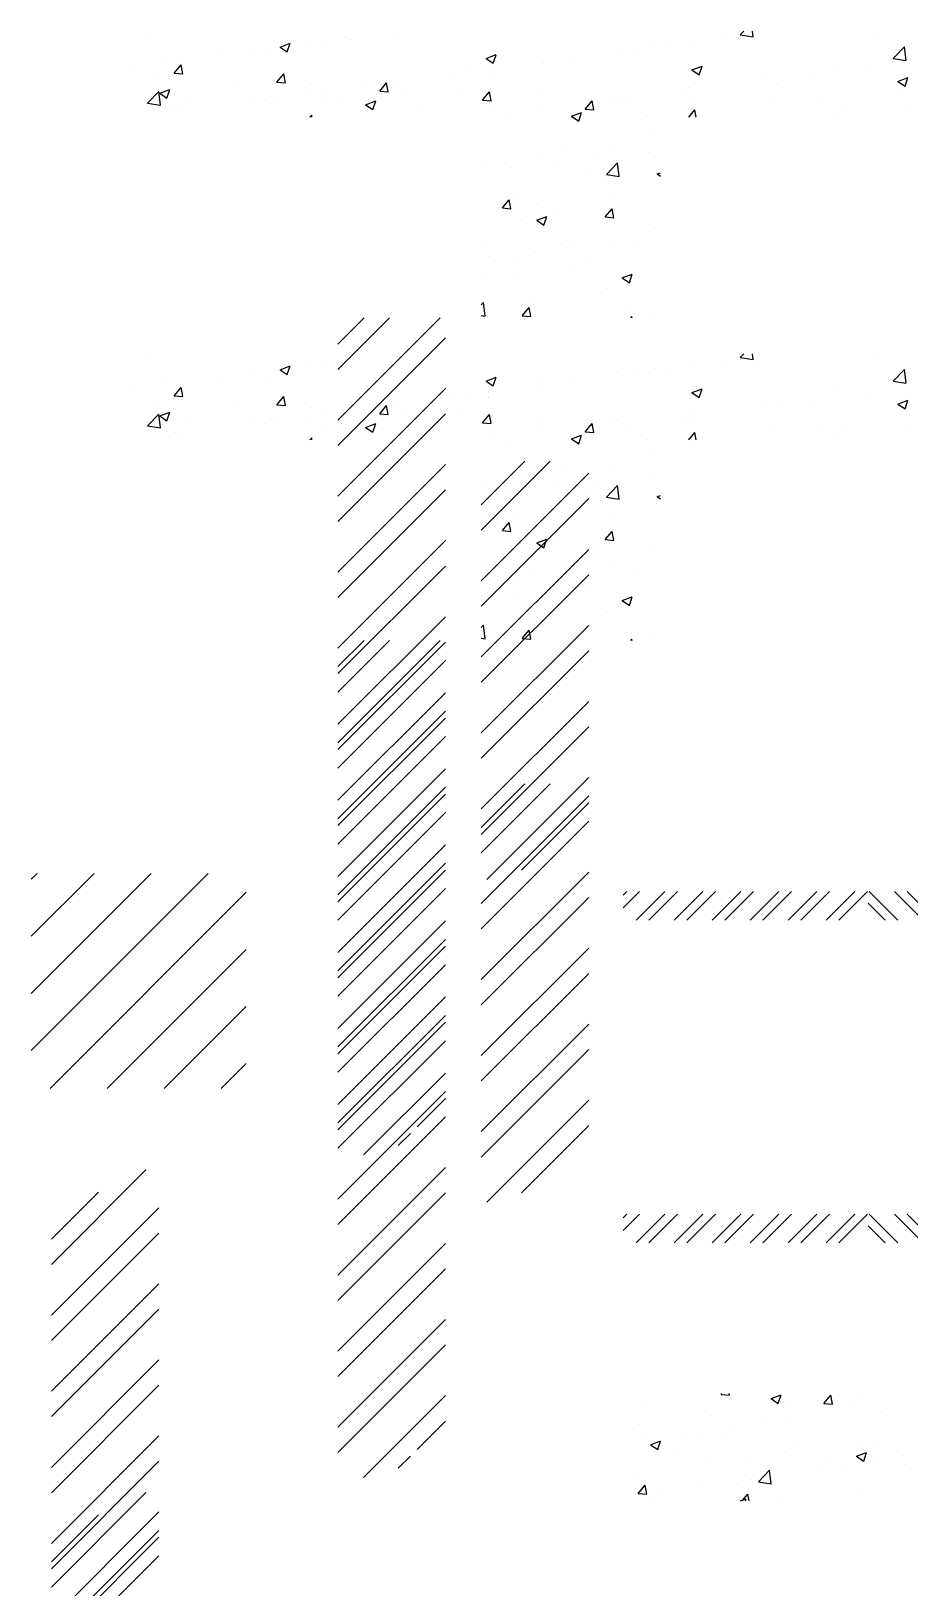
# Paper-space layout 'Layout1' of a CAD drawing. Extents: x -48985 to 14169573, y -18818 to 9731621.
# Drawn here: x 43177 to 49309, y 36562 to 47418 of the extents above; entities that cross this region are included whole.
import ezdxf

# ---------------------------------------------------------------- set-up
doc = ezdxf.new("R2010")
doc.units = 0
doc.header["$LTSCALE"] = 1000
doc.layers.get('0').update_dxf_attribs({"linetype": 'CONTINUOUS'})
doc.layers.add('DIM', color=2, linetype='CONTINUOUS')

# ---------------------------------------------------------------- blocks, each defined once
blk = doc.blocks.new('*X')
at = {"color": 0}
for p, q in [((51680.8, 51963.2), (51680.8, 51963.2)), ((53417.8, 51990), (53417.8, 51990)), ((55801.5, 51994.4), (55801.5, 51994.4)), ((55808, 51974.8), (55832.1, 52000)), ((55808, 51974.8), (55896.9, 51961)), ((55896.9, 51961), (55892.4, 52000)), ((56743.4, 51981.1), (56743.4, 51981.1)), ((52596.4, 51889), (52666.5, 51915.9)), ((52646.2, 51855.4), (52666.5, 51915.8)), ((52803.3, 51923.9), (52803.3, 51923.9)), ((52898.4, 51915.1), (52898.4, 51915.1)), ((53053.6, 51956.9), (53053.6, 51956.9)), ((53086.8, 51943.9), (53086.8, 51943.9)), ((55218.3, 51894.3), (55218.3, 51894.3)), ((55311.8, 51894.4), (55311.8, 51894.4)), ((55457, 51937), (55457, 51937)), ((55690.6, 51944.3), (55690.6, 51944.3)), ((52171.8, 51840.8), (52171.8, 51840.8)), ((52393.3, 51851.1), (52393.3, 51851.1)), ((52503.6, 51843.8), (52503.6, 51843.8)), ((52596.4, 51889), (52646.2, 51855.4)), ((54033.6, 51808.9), (54103.6, 51835.8)), ((54083.4, 51775.3), (54103.6, 51835.7)), ((54943.5, 51866.6), (54943.5, 51866.6)), ((55061.5, 51861.4), (55061.5, 51861.4)), ((56875.2, 51809.3), (56953.1, 51890.5)), ((56964.2, 51795.5), (56953.1, 51890.4)), ((51542.7, 51758), (51542.7, 51758)), ((51793, 51790.9), (51793, 51790.9)), ((51856.5, 51707.2), (51904.7, 51764.6)), ((51879.8, 51780.6), (51879.8, 51780.6)), ((51916.3, 51701.9), (51904.8, 51764.6)), ((54033.6, 51808.9), (54083.3, 51775.4)), ((54424.2, 51791.6), (54424.2, 51791.6)), ((54429.9, 51778.3), (54429.9, 51778.3)), ((54635.1, 51794.1), (54635.1, 51794.1)), ((55470.7, 51728.8), (55540.7, 51755.7)), ((55520.5, 51695.2), (55540.8, 51755.7)), ((56875.2, 51809.3), (56964.1, 51795.5)), ((56982.7, 51813.5), (56982.7, 51813.5)), ((51856.5, 51707.2), (51916.3, 51701.9)), ((51920.4, 51743.7), (51920.4, 51743.7)), ((52573.8, 51644.4), (52622, 51701.9)), ((52633.6, 51639.1), (52622, 51701.8)), ((53800.9, 51695.5), (53800.9, 51695.5)), ((53919, 51727.6), (53919, 51727.6)), ((54051.2, 51728.4), (54051.2, 51728.4)), ((54051.9, 51694), (54051.9, 51694)), ((55470.7, 51728.8), (55520.4, 51695.3)), ((56469.3, 51743.1), (56469.3, 51743.1)), ((56688.1, 51715.8), (56688.1, 51715.8)), ((56907.8, 51648.7), (56977.8, 51675.6)), ((56957.6, 51615.1), (56977.9, 51675.6)), ((51744.2, 51673.1), (51744.2, 51673.1)), ((52278, 51650.5), (52278, 51650.5)), ((52573.8, 51644.4), (52633.6, 51639.2)), ((52811.9, 51628), (52811.9, 51628)), ((53169.3, 51612.3), (53169.3, 51612.3)), ((53291.1, 51581.7), (53339.3, 51639.1)), ((53350.9, 51576.4), (53339.3, 51639.1)), ((53345.7, 51605.4), (53345.7, 51605.4)), ((53405.6, 51657.2), (53405.6, 51657.2)), ((55444.8, 51604.1), (55444.8, 51604.1)), ((55949.9, 51668.1), (55949.9, 51668.1)), ((56059, 51633), (56059, 51633)), ((56309.4, 51666), (56309.4, 51666)), ((56907.8, 51648.7), (56957.6, 51615.2)), ((51671.6, 51497.2), (51749.5, 51578.4)), ((51760.5, 51483.4), (51749.5, 51578.4)), ((51756.2, 51566.5), (51826.2, 51593.3)), ((51756.2, 51566.5), (51806, 51532.9)), ((51806, 51532.9), (51826.3, 51593.3)), ((51955.1, 51538.8), (51955.1, 51538.8)), ((52540.2, 51529.5), (52540.2, 51529.5)), ((52790.6, 51562.5), (52790.6, 51562.5)), ((52886.2, 51582.2), (52886.2, 51582.2)), ((53291.1, 51581.7), (53350.8, 51576.4)), ((53468.7, 51593.9), (53468.7, 51593.9)), ((53879.5, 51582.9), (53879.5, 51582.9)), ((54008.3, 51518.9), (54056.5, 51576.4)), ((54068.1, 51513.6), (54056.6, 51576.3)), ((54413.3, 51560.3), (54413.3, 51560.3)), ((54931.4, 51533.7), (54931.4, 51533.7)), ((54947.2, 51537.8), (54947.2, 51537.8)), ((55427.5, 51549.9), (55427.5, 51549.9)), ((56926.6, 51597.9), (56926.6, 51597.9)), ((51671.6, 51497.2), (51760.5, 51483.5)), ((52381.1, 51518.2), (52381.1, 51518.2)), ((52488.9, 51516.2), (52488.9, 51516.2)), ((52885.5, 51493.8), (52885.5, 51493.8)), ((53022.7, 51493.6), (53022.7, 51493.6)), ((53193.3, 51486.4), (53263.4, 51513.3)), ((53193.3, 51486.4), (53243.1, 51452.8)), ((53243.1, 51452.8), (53263.4, 51513.2)), ((53556.5, 51471.1), (53556.5, 51471.1)), ((54008.3, 51518.9), (54068.1, 51513.7)), ((54412, 51458.7), (54412, 51458.7)), ((54725.6, 51456.2), (54773.8, 51513.6)), ((54785.4, 51450.9), (54773.8, 51513.6)), ((54798.4, 51467), (54798.4, 51467)), ((55048.8, 51500), (55048.8, 51500)), ((55481, 51515.2), (55481, 51515.2)), ((56014.8, 51492.6), (56014.8, 51492.6)), ((56343.4, 51497.8), (56343.4, 51497.8)), ((56548.6, 51470.1), (56548.6, 51470.1)), ((56970.6, 51480.6), (56970.6, 51480.6)), ((51867.7, 51447.7), (51867.7, 51447.7)), ((51908.7, 51446.4), (51908.7, 51446.4)), ((52804.3, 51400), (52816.7, 51412.9)), ((52818.2, 51400), (52816.7, 51412.9)), ((54090.4, 51448.5), (54090.4, 51448.5)), ((54624.2, 51426), (54624.2, 51426)), ((54630.5, 51406.3), (54700.5, 51433.2)), ((54630.5, 51406.3), (54680.2, 51372.7)), ((54680.3, 51372.7), (54700.5, 51433.1)), ((54725.6, 51456.2), (54785.3, 51450.9)), ((55158, 51403.4), (55158, 51403.4)), ((55448.4, 51400), (55491, 51450.9)), ((55500.5, 51400), (55491.1, 51450.8)), ((56457.1, 51410.2), (56457.1, 51410.2)), ((54166.9, 51383.9), (54166.9, 51383.9)), ((55177, 51297.6), (55177, 51297.6)), ((54593.8, 51197.5), (54593.8, 51197.5)), ((54919.2, 51200.8), (54919.2, 51200.8)), ((54010.6, 51097.4), (54010.6, 51097.4)), ((54399.8, 51125.8), (54399.8, 51125.8)), ((54785.7, 51105.6), (54785.7, 51105.6)), ((55164.4, 51155.4), (55164.4, 51155.4)), ((54214.4, 51052), (54214.4, 51052)), ((54535.3, 51072.6), (54535.3, 51072.6)), ((54748.2, 51029.4), (54748.2, 51029.4)), ((54873.3, 51000.7), (54951.2, 51081.9)), ((54962.3, 50986.9), (54951.2, 51081.8)), ((54833.4, 50977.9), (54833.4, 50977.9)), ((54873.3, 51000.7), (54962.2, 50986.9)), ((55227.4, 51003.7), (55250, 51012.4)), ((55227.4, 51003.7), (55250, 50988.4)), ((54250.2, 50877.8), (54250.2, 50877.8)), ((54147.1, 50766.7), (54195.3, 50824.2)), ((54206.9, 50761.4), (54195.3, 50824.1)), ((54907.1, 50867.9), (54907.1, 50867.9)), ((54147.1, 50766.7), (54206.8, 50761.5)), ((54387.7, 50792.9), (54387.7, 50792.9)), ((54864.3, 50704), (54912.5, 50761.4)), ((54901.3, 50761), (54901.3, 50761)), ((54924.1, 50698.7), (54912.6, 50761.4)), ((54272.3, 50678.2), (54272.3, 50678.2)), ((54387.2, 50681.1), (54457.2, 50708)), ((54387.2, 50681.1), (54436.9, 50647.6)), ((54436.9, 50647.5), (54457.2, 50708)), ((54522.6, 50711.2), (54522.6, 50711.2)), ((54864.3, 50704), (54924.1, 50698.7)), ((55215.3, 50628), (55215.3, 50628)), ((54019.6, 50541), (54019.6, 50541)), ((54553.5, 50518.4), (54553.5, 50518.4)), ((54632.1, 50527.9), (54632.1, 50527.9)), ((54894.9, 50535), (54894.9, 50535)), ((54375.5, 50460), (54375.5, 50460)), ((55087.3, 50495.9), (55087.3, 50495.9)), ((54049, 50427.7), (54049, 50427.7)), ((54230.5, 50406.7), (54230.5, 50406.7)), ((54764.3, 50384.1), (54764.3, 50384.1)), ((54259.5, 50316.8), (54259.5, 50316.8)), ((54638.3, 50366.6), (54638.3, 50366.6)), ((54984.1, 50278.5), (55054.1, 50305.4)), ((55033.9, 50244.9), (55054.1, 50305.4)), ((54009.2, 50283.8), (54009.2, 50283.8)), ((54984.1, 50278.5), (55033.8, 50245)), ((54882.7, 50202.1), (54882.7, 50202.1)), ((54000, 50090.5), (54016.5, 50107.7)), ((54027.6, 50012.7), (54016.6, 50107.7)), ((54363.4, 50127.1), (54363.4, 50127.1)), ((54000, 50017.1), (54027.6, 50012.8)), ((54285.8, 50014.5), (54334, 50072)), ((54285.8, 50014.5), (54345.6, 50009.3)), ((54345.6, 50009.3), (54334.1, 50071.9)), ((54354.5, 50010.1), (54354.5, 50010.1)), ((55006.8, 50055.4), (55006.8, 50055.4)), ((55043.5, 50000), (55051.3, 50009.2)), ((55053, 50000), (55051.3, 50009.2)), ((55174, 50031.3), (55174, 50031.3)), ((53000, 49287.7), (53712.3, 50000)), ((53000, 49818), (53182, 50000)), ((53000, 49641.2), (53358.8, 50000)), ((53000, 49110.9), (53750, 49860.9)), ((53000, 48757.4), (53750, 49507.4)), ((53000, 48580.6), (53750, 49330.6)), ((54000, 48696.7), (54303.3, 49000)), ((54000, 48519.9), (54480.1, 49000)), ((53000, 48227), (53750, 48977)), ((54000, 48166.4), (54750, 48916.4)), ((53000, 48050.3), (53750, 48800.3)), ((54000, 47989.6), (54750, 48739.6)), ((53000, 47696.7), (53750, 48446.7)), ((54000, 47636), (54750, 48386)), ((53000, 47519.9), (53750, 48269.9)), ((54000, 47459.3), (54750, 48209.3)), ((53000, 47166.4), (53750, 47916.4)), ((54000, 47105.7), (54750, 47855.7)), ((53000, 46989.6), (53750, 47739.6)), ((54000, 46928.9), (54750, 47678.9)), ((53000, 46636), (53750, 47386)), ((54000, 46575.4), (54750, 47325.4)), ((53000, 46459.3), (53750, 47209.3)), ((54000, 46398.6), (54750, 47148.6)), ((53000, 46105.7), (53750, 46855.7)), ((54038.7, 46083.7), (54750, 46795)), ((53000, 45928.9), (53750, 46678.9)), ((54280.2, 46148.4), (54750, 46618.3)), ((53000, 45575.4), (53750, 46325.4)), ((53000, 45398.6), (53750, 46148.6)), ((54989.5, 45973.9), (55015.6, 46000)), ((54989.5, 45885.5), (55104, 46000)), ((55080.8, 45800), (55280.8, 46000)), ((55169.2, 45800), (55369.2, 46000)), ((55345.9, 45800), (55545.9, 46000)), ((55434.3, 45800), (55634.3, 46000)), ((55611.1, 45800), (55811.1, 46000)), ((55699.5, 45800), (55899.5, 46000)), ((55876.3, 45800), (56076.3, 46000)), ((55964.7, 45800), (56164.7, 46000)), ((56141.4, 45800), (56341.4, 46000)), ((56229.8, 45800), (56429.8, 46000)), ((56406.6, 45800), (56606.6, 46000)), ((56495, 45800), (56695, 46000)), ((56907.3, 45800), (56707.3, 46000)), ((57084, 45800), (56884, 46000)), ((57172.4, 45800), (56972.4, 46000)), ((56818.9, 45800), (56700, 45918.9)), ((53000, 45045), (53750, 45795)), ((53000, 44868.3), (53750, 45618.3)), ((53000, 44514.7), (53750, 45264.7)), ((53000, 44337.9), (53750, 45087.9)), ((53179.2, 44163.6), (53750, 44734.4)), ((53552.3, 44359.9), (53750, 44557.6)), ((53420.7, 44228.3), (53505.7, 44313.4)), ((51000, 43398.6), (51660.3, 44058.9)), ((51000, 43575.4), (51329, 43904.3)), ((51000, 43045), (51750, 43795)), ((51000, 42868.3), (51750, 43618.3)), ((51000, 42514.7), (51750, 43264.7)), ((51000, 42337.9), (51750, 43087.9)), ((51000, 41984.4), (51750, 42734.4)), ((51000, 41807.6), (51750, 42557.6)), ((55673.3, 42492.6), (55679.5, 42500)), ((55673.3, 42492.6), (55733.1, 42487.4)), ((55733.1, 42487.3), (55730.8, 42500)), ((56022.1, 42464.2), (56092.1, 42491.1)), ((56071.9, 42430.6), (56092.1, 42491.1)), ((56390.6, 42429.9), (56438.8, 42487.3)), ((56450.4, 42424.6), (56438.8, 42487.3)), ((56642.3, 42492.5), (56642.3, 42492.5)), ((55156.4, 42433.5), (55156.4, 42433.5)), ((56022.1, 42464.2), (56071.8, 42430.7)), ((56128.8, 42422), (56128.8, 42422)), ((56390.6, 42429.9), (56450.4, 42424.6)), ((56562.3, 42414.2), (56562.3, 42414.2)), ((55609.4, 42347.1), (55609.4, 42347.1)), ((56783, 42374.1), (56783, 42374.1)), ((55104.3, 42283), (55104.3, 42283)), ((55979.2, 42314.1), (55979.2, 42314.1)), ((56151.4, 42290.9), (56151.4, 42290.9)), ((51000, 41454.1), (51750, 42204.1)), ((55140.7, 42206.1), (55140.7, 42206.1)), ((55396, 42214), (55396, 42214)), ((55522.3, 42208.1), (55522.3, 42208.1)), ((55772.7, 42241.1), (55772.7, 42241.1)), ((55181.9, 42141.7), (55251.9, 42168.6)), ((55181.9, 42141.7), (55231.6, 42108.1)), ((55231.6, 42108.1), (55251.9, 42168.5)), ((55674.6, 42183.6), (55674.6, 42183.6)), ((56208.4, 42161), (56208.4, 42161)), ((56630.1, 42159.6), (56630.1, 42159.6)), ((56742.2, 42138.5), (56742.2, 42138.5)), ((55351.6, 42071.8), (55351.6, 42071.8)), ((55885.4, 42049.3), (55885.4, 42049.3)), ((56116.7, 42089.1), (56116.7, 42089.1)), ((56619, 42061.6), (56689, 42088.5)), ((56619, 42061.6), (56668.7, 42028.1)), ((56668.8, 42028), (56689, 42088.4)), ((56944.2, 42064.2), (56944.2, 42064.2)), ((51000, 41277.3), (51750, 42027.3)), ((55597.3, 42014.2), (55597.3, 42014.2)), ((56419.2, 42026.7), (56419.2, 42026.7)), ((56519.9, 41979.7), (56519.9, 41979.7)), ((56770.2, 42012.6), (56770.2, 42012.6)), ((56953, 42004.1), (56953, 42004.1)), ((55092.2, 41950.2), (55092.2, 41950.2)), ((55933.9, 41883.6), (56011.8, 41964.8)), ((56022.9, 41869.8), (56011.8, 41964.7)), ((56361.1, 41964.1), (56361.1, 41964.1)), ((55094.8, 41803.2), (55143, 41860.6)), ((55154.6, 41797.9), (55143.1, 41860.6)), ((55509.6, 41846.7), (55509.6, 41846.7)), ((55777.9, 41864), (55777.9, 41864)), ((55888.3, 41896.5), (55888.3, 41896.5)), ((55933.9, 41883.6), (56022.9, 41869.8)), ((55094.8, 41803.2), (55154.6, 41797.9)), ((55194.7, 41763.9), (55194.7, 41763.9)), ((55259.3, 41813.7), (55259.3, 41813.7)), ((55807.2, 41750), (55848.8, 41766)), ((55820.1, 41750), (55860.3, 41797.9)), ((55843.5, 41750), (55848.8, 41765.9)), ((55869.1, 41750), (55860.3, 41797.8)), ((56618, 41826.7), (56618, 41826.7)), ((56104.5, 41756.3), (56104.5, 41756.3)), ((51000, 40923.7), (51750, 41673.7)), ((51000, 40747), (51750, 41497)), ((29151.3, 14302.1), (29974.2, 15125)), ((29151.3, 14567.3), (29709.1, 15125)), ((29151.3, 14832.4), (29443.9, 15125)), ((29151.3, 15097.6), (29178.7, 15125)), ((29239.4, 14125), (30151.3, 15036.9)), ((29504.6, 14125), (30151.3, 14771.8)), ((29769.7, 14125), (30151.3, 14506.6)), ((30034.9, 14125), (30151.3, 14241.4))]:
    blk.add_line(p, q, dxfattribs=at)

psp = doc.layouts.get("Layout1")

# ---------------------------------------------------------------- block references
at = {"color": 0}
for p in [(-7682, -4582), (-7682, -6832), (-7682, -6832)]:
    psp.add_blockref('*X', p, dxfattribs=at)
at = {"layer": 'DIM', "color": 0, "xscale": 1.5, "yscale": 1.5, "zscale": 1.5}
psp.add_blockref('*X', (-550, 18857), dxfattribs=at)

doc.saveas('drawing.dxf')
